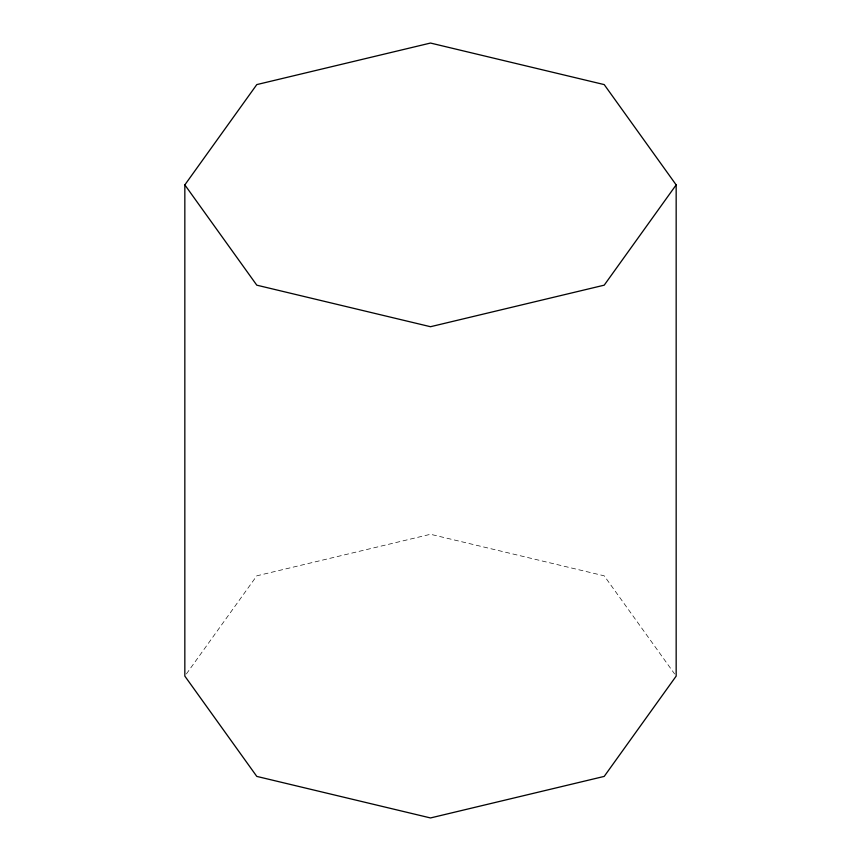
<?xml version="1.0" encoding="UTF-8"?>
<svg xmlns="http://www.w3.org/2000/svg" width="861" height="861" viewBox="0 0 861 861"><rect width="100%" height="100%" fill="white"/><g stroke="black" fill="none" stroke-linecap="round" stroke-linejoin="round"><path stroke-width="0.65" stroke-dasharray="4.3 3.23" d="M186.396 673.937L256.793 575.826L430.5 534.283L604.207 575.826L674.604 673.937"/><path stroke-width="1.29" d="M184.835 184.889L256.793 84.593L430.5 43.05L604.207 84.593L676.165 184.889L676.165 676.111L604.207 776.407L430.5 817.95L256.793 776.407L184.835 676.111L184.835 184.889L256.793 285.174L430.5 326.717L604.207 285.174L676.165 184.889"/></g></svg>
